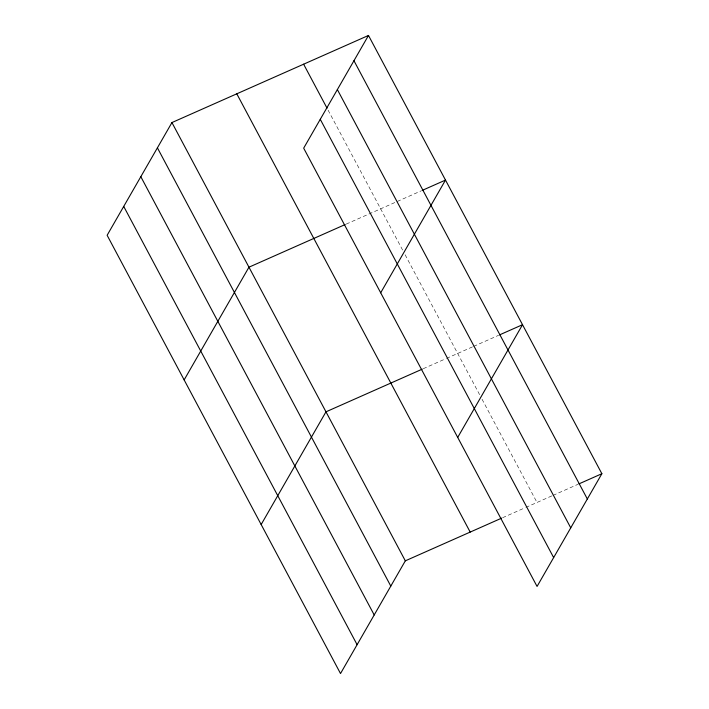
<?xml version="1.0" encoding="UTF-8"?>
<svg xmlns="http://www.w3.org/2000/svg" width="709" height="709" viewBox="0 0 709 709"><rect width="100%" height="100%" fill="white"/><g stroke="black" fill="none" stroke-linecap="round" stroke-linejoin="round"><path stroke-width="0.53" stroke-dasharray="3.54 2.66" d="M346.222 224.088L421.554 190.694M423.238 368.715L445.509 358.843M446.528 358.391L472.628 346.825M473.63 346.382L498.578 335.322M502.592 517.73L524.864 507.857M525.874 507.405L551.983 495.83M552.985 495.396L577.924 484.336M328.081 110.125L403.022 250.844M405.105 254.753L479.966 395.338M482.04 399.229L537.014 502.468"/><path stroke-width="1.06" d="M368.485 35.45L303.674 148.163L537.059 586.44L601.87 473.718L368.485 35.45L171.941 122.56L107.13 235.282L340.515 673.55L405.326 560.837L501.573 518.173M184.145 379.909L248.956 267.196L345.203 224.531M380.689 292.799L445.5 180.077L422.555 190.251M261.16 524.536L325.98 411.823L422.227 369.159M457.704 437.426L522.524 324.713L499.57 334.878M578.925 483.892L601.87 473.718M353.951 60.726L587.344 498.994M337.36 89.582L570.745 527.851M303.62 64.2L327.044 108.176M320.264 119.307L553.649 557.584M236.797 93.818L470.191 532.087M171.941 122.56L405.326 560.837M157.407 147.835L390.801 586.113M140.816 176.692L374.201 614.96M123.72 206.425L357.106 644.694"/></g></svg>
